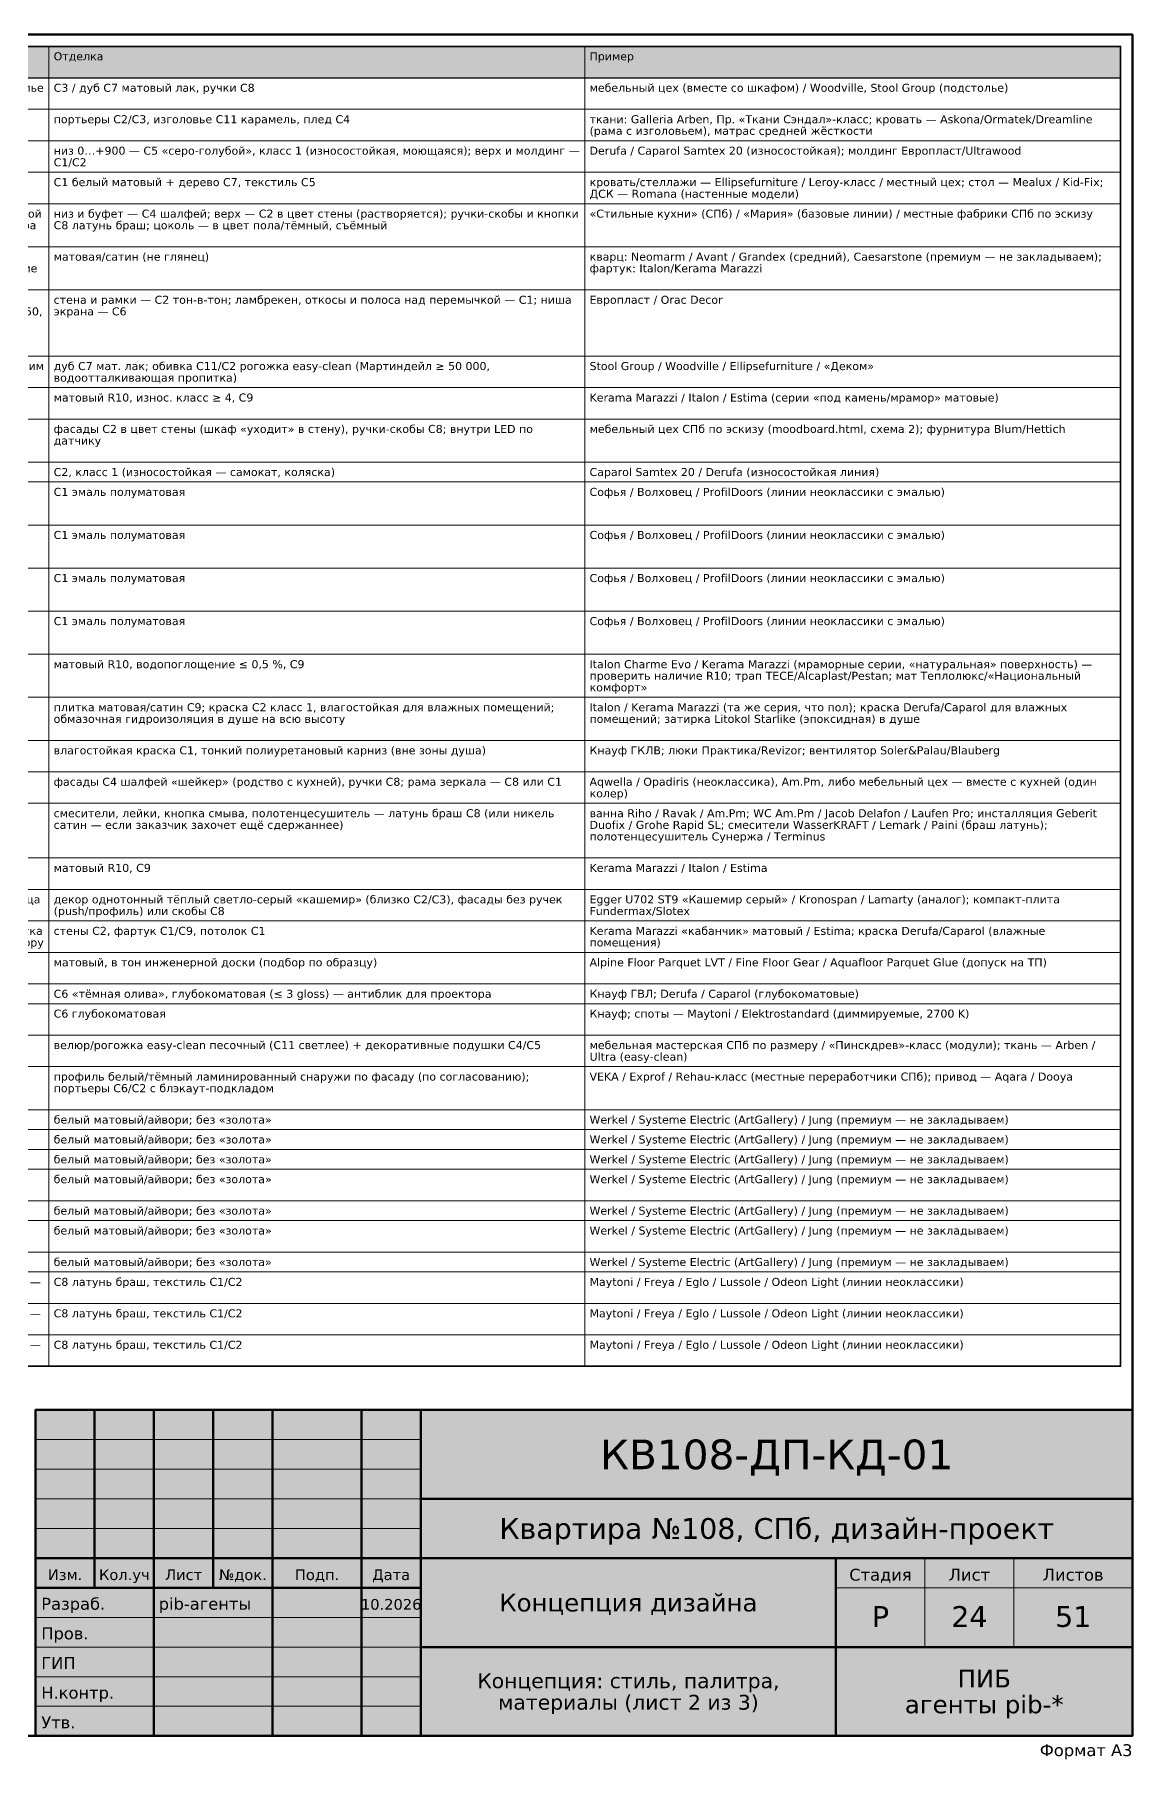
# Model space of a CAD drawing. Header units: millimetres. Extents: x 20 to 415, y 1 to 292.
# Drawn here: x 229.9 to 415, y 1 to 292 of the extents above; entities that cross this region are included whole.
import ezdxf
from ezdxf.enums import TextEntityAlignment as Align

# ---------------------------------------------------------------- set-up
doc = ezdxf.new("R2010")
doc.units = ezdxf.units.MM
doc.layers.add('FRAME', color=7, linetype='CONTINUOUS')
doc.layers.add('TEXT', color=7, linetype='CONTINUOUS')
doc.styles.add('GOST', font='DejaVuSans.ttf')

msp = doc.modelspace()

# ---------------------------------------------------------------- hatches: boundary and pattern name
at = {"layer": 'FRAME', "true_color": 0xffffff}
h = msp.add_hatch(color=7, dxfattribs=at)
h.dxf.hatch_style = 1
h.paths.add_polyline_path([(230, 5), (415, 5), (415, 60), (230, 60)])
at = {"layer": 'TEXT', "true_color": 0xe6e6e6}
h = msp.add_hatch(color=7, dxfattribs=at)
h.dxf.hatch_style = 1
h.paths.add_polyline_path([(22, 284.69), (413, 284.69), (413, 290), (22, 290)])

# ---------------------------------------------------------------- linework, layer by layer
at = {"layer": 'FRAME', "color": 7, "lineweight": 50}
for points in [[(20, 5), (415, 5), (415, 292), (20, 292)], [(230, 5), (415, 5), (415, 60), (230, 60)]]:
    msp.add_lwpolyline(points, close=True, dxfattribs=at)
for points in [[(240, 30), (240, 60)], [(250, 5), (250, 60)], [(260, 30), (260, 60)], [(270, 5), (270, 60)], [(285, 5), (285, 60)], [(295, 5), (295, 60)], [(295, 45), (415, 45)], [(230, 35), (295, 35)], [(295, 35), (415, 35)], [(365, 5), (365, 35)], [(230, 30), (295, 30)], [(295, 20), (415, 20)]]:
    msp.add_lwpolyline(points, dxfattribs=at)
at = {"layer": 'FRAME', "color": 7, "lineweight": 20}
for points in [[(230, 55), (295, 55)], [(230, 50), (295, 50)], [(230, 45), (295, 45)], [(230, 40), (295, 40)], [(380, 20), (380, 35)], [(395, 20), (395, 35)], [(365, 30), (415, 30)], [(230, 25), (295, 25)], [(230, 20), (295, 20)], [(230, 15), (295, 15)], [(230, 10), (295, 10)]]:
    msp.add_lwpolyline(points, dxfattribs=at)
at = {"layer": 'TEXT', "color": 7, "lineweight": 25}
msp.add_lwpolyline([(22, 284.69), (413, 284.69), (413, 290), (22, 290)], close=True, dxfattribs=at)
at = {"layer": 'TEXT', "color": 7, "lineweight": 35}
msp.add_lwpolyline([(22, 67.35), (413, 67.35), (413, 290), (22, 290)], close=True, dxfattribs=at)
at = {"layer": 'TEXT', "color": 7, "lineweight": 15}
for points in [[(232.29, 290), (232.29, 284.69)], [(322.65, 290), (322.65, 284.69)], [(413, 290), (413, 284.69)], [(232.29, 284.69), (232.29, 279.38)], [(322.65, 284.69), (322.65, 279.38)], [(413, 284.69), (413, 279.38)], [(232.29, 279.38), (232.29, 274.08)], [(322.65, 279.38), (322.65, 274.08)], [(413, 279.38), (413, 274.08)], [(232.29, 274.08), (232.29, 268.77)], [(322.65, 274.08), (322.65, 268.77)], [(413, 274.08), (413, 268.77)], [(232.29, 268.77), (232.29, 263.46)], [(322.65, 268.77), (322.65, 263.46)], [(413, 268.77), (413, 263.46)], [(232.29, 263.46), (232.29, 256.2)], [(322.65, 263.46), (322.65, 256.2)], [(413, 263.46), (413, 256.2)], [(232.29, 256.2), (232.29, 248.93)], [(322.65, 256.2), (322.65, 248.93)], [(413, 256.2), (413, 248.93)], [(232.29, 248.93), (232.29, 237.75)], [(322.65, 248.93), (322.65, 237.75)], [(413, 248.93), (413, 237.75)], [(232.29, 237.75), (232.29, 232.44)], [(322.65, 237.75), (322.65, 232.44)], [(413, 237.75), (413, 232.44)], [(232.29, 232.44), (232.29, 227.14)], [(322.65, 232.44), (322.65, 227.14)], [(413, 232.44), (413, 227.14)], [(232.29, 227.14), (232.29, 219.87)], [(322.65, 227.14), (322.65, 219.87)], [(413, 227.14), (413, 219.87)], [(232.29, 219.87), (232.29, 216.52)], [(322.65, 219.87), (322.65, 216.52)], [(413, 219.87), (413, 216.52)], [(232.29, 216.52), (232.29, 209.26)], [(322.65, 216.52), (322.65, 209.26)], [(413, 216.52), (413, 209.26)], [(232.29, 209.26), (232.29, 201.99)], [(322.65, 209.26), (322.65, 201.99)], [(413, 209.26), (413, 201.99)], [(232.29, 201.99), (232.29, 194.73)], [(322.65, 201.99), (322.65, 194.73)], [(413, 201.99), (413, 194.73)], [(232.29, 194.73), (232.29, 187.46)], [(322.65, 194.73), (322.65, 187.46)], [(413, 194.73), (413, 187.46)], [(232.29, 187.46), (232.29, 180.2)], [(322.65, 187.46), (322.65, 180.2)], [(413, 187.46), (413, 180.2)], [(232.29, 180.2), (232.29, 172.93)], [(322.65, 180.2), (322.65, 172.93)], [(413, 180.2), (413, 172.93)], [(232.29, 172.93), (232.29, 167.63)], [(322.65, 172.93), (322.65, 167.63)], [(413, 172.93), (413, 167.63)], [(232.29, 167.63), (232.29, 162.32)], [(322.65, 167.63), (322.65, 162.32)], [(413, 167.63), (413, 162.32)], [(232.29, 162.32), (232.29, 153.1)], [(322.65, 162.32), (322.65, 153.1)], [(413, 162.32), (413, 153.1)], [(232.29, 153.1), (232.29, 147.79)], [(322.65, 153.1), (322.65, 147.79)], [(413, 153.1), (413, 147.79)], [(232.29, 147.79), (232.29, 142.48)], [(322.65, 147.79), (322.65, 142.48)], [(413, 147.79), (413, 142.48)], [(232.29, 142.48), (232.29, 137.17)], [(322.65, 142.48), (322.65, 137.17)], [(413, 142.48), (413, 137.17)], [(232.29, 137.17), (232.29, 131.87)], [(322.65, 137.17), (322.65, 131.87)], [(413, 137.17), (413, 131.87)], [(232.29, 131.87), (232.29, 128.52)], [(322.65, 131.87), (322.65, 128.52)], [(413, 131.87), (413, 128.52)], [(232.29, 128.52), (232.29, 123.21)], [(322.65, 128.52), (322.65, 123.21)], [(413, 128.52), (413, 123.21)], [(232.29, 123.21), (232.29, 117.9)], [(322.65, 123.21), (322.65, 117.9)], [(413, 123.21), (413, 117.9)], [(232.29, 117.9), (232.29, 110.64)], [(322.65, 117.9), (322.65, 110.64)], [(413, 117.9), (413, 110.64)], [(232.29, 110.64), (232.29, 107.29)], [(322.65, 110.64), (322.65, 107.29)], [(413, 110.64), (413, 107.29)], [(232.29, 107.29), (232.29, 103.94)], [(322.65, 107.29), (322.65, 103.94)], [(413, 107.29), (413, 103.94)], [(232.29, 103.94), (232.29, 100.59)], [(322.65, 103.94), (322.65, 100.59)], [(413, 103.94), (413, 100.59)], [(232.29, 100.59), (232.29, 95.28)], [(322.65, 100.59), (322.65, 95.28)], [(413, 100.59), (413, 95.28)], [(232.29, 95.28), (232.29, 91.93)], [(322.65, 95.28), (322.65, 91.93)], [(413, 95.28), (413, 91.93)], [(232.29, 91.93), (232.29, 86.62)], [(322.65, 91.93), (322.65, 86.62)], [(413, 91.93), (413, 86.62)], [(232.29, 86.62), (232.29, 83.27)], [(322.65, 86.62), (322.65, 83.27)], [(413, 86.62), (413, 83.27)], [(232.29, 83.27), (232.29, 77.96)], [(322.65, 83.27), (322.65, 77.96)], [(413, 83.27), (413, 77.96)], [(232.29, 77.96), (232.29, 72.66)], [(322.65, 77.96), (322.65, 72.66)], [(413, 77.96), (413, 72.66)], [(232.29, 72.66), (232.29, 67.35)], [(322.65, 72.66), (322.65, 67.35)], [(413, 72.66), (413, 67.35)]]:
    msp.add_lwpolyline(points, dxfattribs=at)
for points in [[(22, 279.38), (413, 279.38), (413, 284.69), (22, 284.69)], [(22, 274.08), (413, 274.08), (413, 279.38), (22, 279.38)], [(22, 268.77), (413, 268.77), (413, 274.08), (22, 274.08)], [(22, 263.46), (413, 263.46), (413, 268.77), (22, 268.77)], [(22, 256.2), (413, 256.2), (413, 263.46), (22, 263.46)], [(22, 248.93), (413, 248.93), (413, 256.2), (22, 256.2)], [(22, 237.75), (413, 237.75), (413, 248.93), (22, 248.93)], [(22, 232.44), (413, 232.44), (413, 237.75), (22, 237.75)], [(22, 227.14), (413, 227.14), (413, 232.44), (22, 232.44)], [(22, 219.87), (413, 219.87), (413, 227.14), (22, 227.14)], [(22, 216.52), (413, 216.52), (413, 219.87), (22, 219.87)], [(22, 209.26), (413, 209.26), (413, 216.52), (22, 216.52)], [(22, 201.99), (413, 201.99), (413, 209.26), (22, 209.26)], [(22, 194.73), (413, 194.73), (413, 201.99), (22, 201.99)], [(22, 187.46), (413, 187.46), (413, 194.73), (22, 194.73)], [(22, 180.2), (413, 180.2), (413, 187.46), (22, 187.46)], [(22, 172.93), (413, 172.93), (413, 180.2), (22, 180.2)], [(22, 167.63), (413, 167.63), (413, 172.93), (22, 172.93)], [(22, 162.32), (413, 162.32), (413, 167.63), (22, 167.63)], [(22, 153.1), (413, 153.1), (413, 162.32), (22, 162.32)], [(22, 147.79), (413, 147.79), (413, 153.1), (22, 153.1)], [(22, 142.48), (413, 142.48), (413, 147.79), (22, 147.79)], [(22, 137.17), (413, 137.17), (413, 142.48), (22, 142.48)], [(22, 131.87), (413, 131.87), (413, 137.17), (22, 137.17)], [(22, 128.52), (413, 128.52), (413, 131.87), (22, 131.87)], [(22, 123.21), (413, 123.21), (413, 128.52), (22, 128.52)], [(22, 117.9), (413, 117.9), (413, 123.21), (22, 123.21)], [(22, 110.64), (413, 110.64), (413, 117.9), (22, 117.9)], [(22, 107.29), (413, 107.29), (413, 110.64), (22, 110.64)], [(22, 103.94), (413, 103.94), (413, 107.29), (22, 107.29)], [(22, 100.59), (413, 100.59), (413, 103.94), (22, 103.94)], [(22, 95.28), (413, 95.28), (413, 100.59), (22, 100.59)], [(22, 91.93), (413, 91.93), (413, 95.28), (22, 95.28)], [(22, 86.62), (413, 86.62), (413, 91.93), (22, 91.93)], [(22, 83.27), (413, 83.27), (413, 86.62), (22, 86.62)], [(22, 77.96), (413, 77.96), (413, 83.27), (22, 83.27)], [(22, 72.66), (413, 72.66), (413, 77.96), (22, 77.96)], [(22, 67.35), (413, 67.35), (413, 72.66), (22, 72.66)]]:
    msp.add_lwpolyline(points, close=True, dxfattribs=at)

# ---------------------------------------------------------------- texts
at = {"layer": 'FRAME', "color": 7, "style": 'GOST'}
for s, height, p in [('КВ108-ДП-КД-01', 5, (355, 50)), ('Квартира №108, СПб, дизайн-проект', 3.5, (355, 38.25)), ('Изм.', 1.8, (235, 31.3)), ('Кол.уч', 1.8, (245, 31.3)), ('Лист', 1.8, (255, 31.3)), ('№док.', 1.8, (265, 31.3)), ('Подп.', 1.8, (277.5, 31.3)), ('Дата', 1.8, (290, 31.3)), ('Стадия', 2, (372.5, 31.2)), ('Лист', 2, (387.5, 31.2)), ('Листов', 2, (405, 31.2)), ('Концепция дизайна', 3, (330, 26)), ('10.2026', 1.8, (290, 26.3)), ('Р', 3.5, (372.5, 23.4)), ('24', 3.5, (387.5, 23.4)), ('51', 3.5, (405, 23.4)), ('Концепция: стиль, палитра,', 2.5, (330, 13.06)), ('ПИБ', 3, (390, 13.18)), ('материалы (лист 2 из 3)', 2.5, (330, 9.44)), ('агенты pib-*', 3, (390, 8.83))]:
    msp.add_text(s, height=height, dxfattribs=at).set_placement(p, align=Align.CENTER)
for s, p in [('Разраб.', (231, 26.3)), ('pib-агенты', (250.8, 26.3)), ('Пров.', (231, 21.3)), ('ГИП', (231, 16.3)), ('Н.контр.', (231, 11.3)), ('Утв.', (231, 6.3))]:
    msp.add_text(s, height=2, dxfattribs=at).set_placement(p)
msp.add_text('Формат A3', height=2, dxfattribs=at).set_placement((415, 1.6), align=Align.RIGHT)
at = {"layer": 'TEXT', "color": 7, "style": 'GOST'}
for s, p in [('Отделка', (233.09, 287.65)), ('Пример', (323.45, 287.65)), ('МДФ эмаль (консоль), стол — дуб шпон/массив столешница на металлическом подстолье', (142.74, 282.34)), ('C3 / дуб C7 матовый лак, ручки C8', (233.09, 282.34)), ('мебельный цех (вместе со шкафом) / Woodville, Stool Group (подстолье)', (323.45, 282.34)), ('портьеры C2/C3, изголовье C11 карамель, плед C4', (233.09, 277.03)), ('ткани: Galleria Arben, Пр. «Ткани Сэндал»-класс; кровать — Askona/Ormatek/Dreamline', (323.45, 277.03)), ('(рама с изголовьем), матрас средней жёсткости', (323.45, 275.08)), ('C1/C2', (233.09, 269.77)), ('низ 0…+900 — C5 «серо-голубой», класс 1 (износостойкая, моющаяся); верх и молдинг —', (233.09, 271.73)), ('Derufa / Caparol Samtex 20 (износостойкая); молдинг Европласт/Ultrawood', (323.45, 271.73)), ('C1 белый матовый + дерево C7, текстиль C5', (233.09, 266.42)), ('кровать/стеллажи — Ellipsefurniture / Leroy-класс / местный цех; стол — Mealux / Kid-Fix;', (323.45, 266.42)), ('ДСК — Romana (настенные модели)', (323.45, 264.46)), ('Корпус ЛДСП 18 E1 (влагостойкая под мойкой); фасады МДФ 19 эмаль, «шейкер» с узкой', (142.74, 261.11)), ('низ и буфет — C4 шалфей; верх — C2 в цвет стены (растворяется); ручки-скобы и кнопки', (233.09, 261.11)), ('«Стильные кухни» (СПб) / «Мария» (базовые линии) / местные фабрики СПб по эскизу', (323.45, 261.11)), ('рамкой 50–60; верхний ярус до h пенала 2400 / буфет ≤ 2100 (решётка U13); фурнитура', (142.74, 259.15)), ('C8 латунь браш; цоколь — в цвет пола/тёмный, съёмный', (233.09, 259.15)), ('керамогранит под мрамор 60×120 (как C9, та же серия, что в ванной) или продолжение', (142.74, 251.89)), ('матовая/сатин (не глянец)', (233.09, 253.85)), ('фартук: Italon/Kerama Marazzi', (323.45, 251.89)), ('кварц: Neomarm / Avant / Grandex (средний), Caesarstone (премиум — не закладываем);', (323.45, 253.85)), ('стена и рамки — C2 тон-в-тон; ламбрекен, откосы и полоса над перемычкой — C1; ниша', (233.09, 246.58)), ('Европласт / Orac Decor', (323.45, 246.58)), ('рамки, ритм по оси стола) + пара бра; короб-ламбрекен CB-3 ГКЛ по всей W2, низ +2550,', (142.74, 244.62)), ('экрана — C6', (233.09, 244.62)), ('Стол — шпон дуба/массив, ножки точёные или прямоугольные с фаской; стулья с мягким', (142.74, 235.4)), ('дуб C7 мат. лак; обивка C11/C2 рогожка easy-clean (Мартиндейл ≥ 50 000,', (233.09, 235.4)), ('Stool Group / Woodville / Ellipsefurniture / «Деком»', (323.45, 235.4)), ('водоотталкивающая пропитка)', (233.09, 233.44)), ('матовый R10, износ. класс ≥ 4, C9', (233.09, 230.09)), ('Kerama Marazzi / Italon / Estima (серии «под камень/мрамор» матовые)', (323.45, 230.09)), ('фасады C2 в цвет стены (шкаф «уходит» в стену), ручки-скобы C8; внутри LED по', (233.09, 224.79)), ('мебельный цех СПб по эскизу (moodboard.html, схема 2); фурнитура Blum/Hettich', (323.45, 224.79)), ('датчику', (233.09, 222.83)), ('C2, класс 1 (износостойкая — самокат, коляска)', (233.09, 217.52)), ('Caparol Samtex 20 / Derufa (износостойкая линия)', (323.45, 217.52)), ('C1 эмаль полуматовая', (233.09, 214.17)), ('Софья / Волховец / ProfilDoors (линии неоклассики с эмалью)', (323.45, 214.17)), ('C1 эмаль полуматовая', (233.09, 206.91)), ('Софья / Волховец / ProfilDoors (линии неоклассики с эмалью)', (323.45, 206.91)), ('C1 эмаль полуматовая', (233.09, 199.64)), ('Софья / Волховец / ProfilDoors (линии неоклассики с эмалью)', (323.45, 199.64)), ('C1 эмаль полуматовая', (233.09, 192.38)), ('Софья / Волховец / ProfilDoors (линии неоклассики с эмалью)', (323.45, 192.38)), ('матовый R10, водопоглощение ≤ 0,5 %, C9', (233.09, 185.11)), ('Italon Charme Evo / Kerama Marazzi (мраморные серии, «натуральная» поверхность) —', (323.45, 185.11)), ('проверить наличие R10; трап TECE/Alcaplast/Pestan; мат Теплолюкс/«Национальный', (323.45, 183.16)), ('комфорт»', (323.45, 181.2)), ('плитка матовая/сатин C9; краска C2 класс 1, влагостойкая для влажных помещений;', (233.09, 177.85)), ('Italon / Kerama Marazzi (та же серия, что пол); краска Derufa/Caparol для влажных', (323.45, 177.85)), ('обмазочная гидроизоляция в душе на всю высоту', (233.09, 175.89)), ('помещений; затирка Litokol Starlike (эпоксидная) в душе', (323.45, 175.89)), ('влагостойкая краска C1, тонкий полиуретановый карниз (вне зоны душа)', (233.09, 170.58)), ('Кнауф ГКЛВ; люки Практика/Revizor; вентилятор Soler&Palau/Blauberg', (323.45, 170.58)), ('фасады C4 шалфей «шейкер» (родство с кухней), ручки C8; рама зеркала — C8 или C1', (233.09, 165.28)), ('Aqwella / Opadiris (неоклассика), Am.Pm, либо мебельный цех — вместе с кухней (один', (323.45, 165.28)), ('колер)', (323.45, 163.32)), ('смесители, лейки, кнопка смыва, полотенцесушитель — латунь браш C8 (или никель', (233.09, 159.97)), ('ванна Riho / Ravak / Am.Pm; WC Am.Pm / Jacob Delafon / Laufen Pro; инсталляция Geberit', (323.45, 159.97)), ('сатин — если заказчик захочет ещё сдержаннее)', (233.09, 158.01)), ('полотенцесушитель Сунержа / Terminus', (323.45, 156.05)), ('Duofix / Grohe Rapid SL; смесители WasserKRAFT / Lemark / Paini (браш латунь);', (323.45, 158.01)), ('матовый R10, C9', (233.09, 150.75)), ('Kerama Marazzi / Italon / Estima', (323.45, 150.75)), ('ЛДСП 16–18 E1, кромка ПВХ 2 мм; у мойки и колонны — влагостойкая ЛДСП; столешница', (142.74, 145.44)), ('декор однотонный тёплый светло-серый «кашемир» (близко C2/C3), фасады без ручек', (233.09, 145.44)), ('Egger U702 ST9 «Кашемир серый» / Kronospan / Lamarty (аналог); компакт-плита', (323.45, 145.44)), ('(push/профиль) или скобы C8', (233.09, 143.48)), ('Fundermax/Slotex', (323.45, 143.48)), ('Краска для влажных помещений на открытых участках; фартук над хозмойкой — плитка', (142.74, 140.13)), ('стены C2, фартук C1/C9, потолок C1', (233.09, 140.13)), ('Kerama Marazzi «кабанчик» матовый / Estima; краска Derufa/Caparol (влажные', (323.45, 140.13)), ('«кабанчик» 7,5×30 матовая h 600; потолок — ГКЛВ/подшивной с ревизией к вентилятору', (142.74, 138.17)), ('помещения)', (323.45, 138.17)), ('матовый, в тон инженерной доски (подбор по образцу)', (233.09, 134.82)), ('Alpine Floor Parquet LVT / Fine Floor Gear / Aquafloor Parquet Glue (допуск на ТП)', (323.45, 134.82)), ('C6 «тёмная олива», глубокоматовая (≤ 3 gloss) — антиблик для проектора', (233.09, 129.52)), ('Кнауф ГВЛ; Derufa / Caparol (глубокоматовые)', (323.45, 129.52)), ('C6 глубокоматовая', (233.09, 126.17)), ('Кнауф; споты — Maytoni / Elektrostandard (диммируемые, 2700 K)', (323.45, 126.17)), ('велюр/рогожка easy-clean песочный (C11 светлее) + декоративные подушки C4/C5', (233.09, 120.86)), ('мебельная мастерская СПб по размеру / «Пинскдрев»-класс (модули); ткань — Arben /', (323.45, 120.86)), ('Ultra (easy-clean)', (323.45, 118.9)), ('профиль белый/тёмный ламинированный снаружи по фасаду (по согласованию);', (233.09, 115.55)), ('VEKA / Exprof / Rehau-класс (местные переработчики СПб); привод — Aqara / Dooya', (323.45, 115.55)), ('портьеры C6/C2 с блэкаут-подкладом', (233.09, 113.59)), ('белый матовый/айвори; без «золота»', (233.09, 108.29)), ('Werkel / Systeme Electric (ArtGallery) / Jung (премиум — не закладываем)', (323.45, 108.29)), ('белый матовый/айвори; без «золота»', (233.09, 104.94)), ('Werkel / Systeme Electric (ArtGallery) / Jung (премиум — не закладываем)', (323.45, 104.94)), ('белый матовый/айвори; без «золота»', (233.09, 101.59)), ('Werkel / Systeme Electric (ArtGallery) / Jung (премиум — не закладываем)', (323.45, 101.59)), ('белый матовый/айвори; без «золота»', (233.09, 98.24)), ('Werkel / Systeme Electric (ArtGallery) / Jung (премиум — не закладываем)', (323.45, 98.24)), ('белый матовый/айвори; без «золота»', (233.09, 92.93)), ('Werkel / Systeme Electric (ArtGallery) / Jung (премиум — не закладываем)', (323.45, 92.93)), ('белый матовый/айвори; без «золота»', (233.09, 89.58)), ('Werkel / Systeme Electric (ArtGallery) / Jung (премиум — не закладываем)', (323.45, 89.58)), ('белый матовый/айвори; без «золота»', (233.09, 84.27)), ('Werkel / Systeme Electric (ArtGallery) / Jung (премиум — не закладываем)', (323.45, 84.27)), ('Люстра столовой — латунь/стекло или ткань, 5–6 рожков либо 2 подвеса; бра спальни —', (142.74, 80.92)), ('C8 латунь браш, текстиль C1/C2', (233.09, 80.92)), ('Maytoni / Freya / Eglo / Lussole / Odeon Light (линии неоклассики)', (323.45, 80.92)), ('Люстра столовой — латунь/стекло или ткань, 5–6 рожков либо 2 подвеса; бра спальни —', (142.74, 75.61)), ('C8 латунь браш, текстиль C1/C2', (233.09, 75.61)), ('Maytoni / Freya / Eglo / Lussole / Odeon Light (линии неоклассики)', (323.45, 75.61)), ('Люстра столовой — латунь/стекло или ткань, 5–6 рожков либо 2 подвеса; бра спальни —', (142.74, 70.31)), ('C8 латунь браш, текстиль C1/C2', (233.09, 70.31)), ('Maytoni / Freya / Eglo / Lussole / Odeon Light (линии неоклассики)', (323.45, 70.31))]:
    msp.add_text(s, height=1.35, dxfattribs=at).set_placement(p)

doc.saveas('drawing.dxf')
